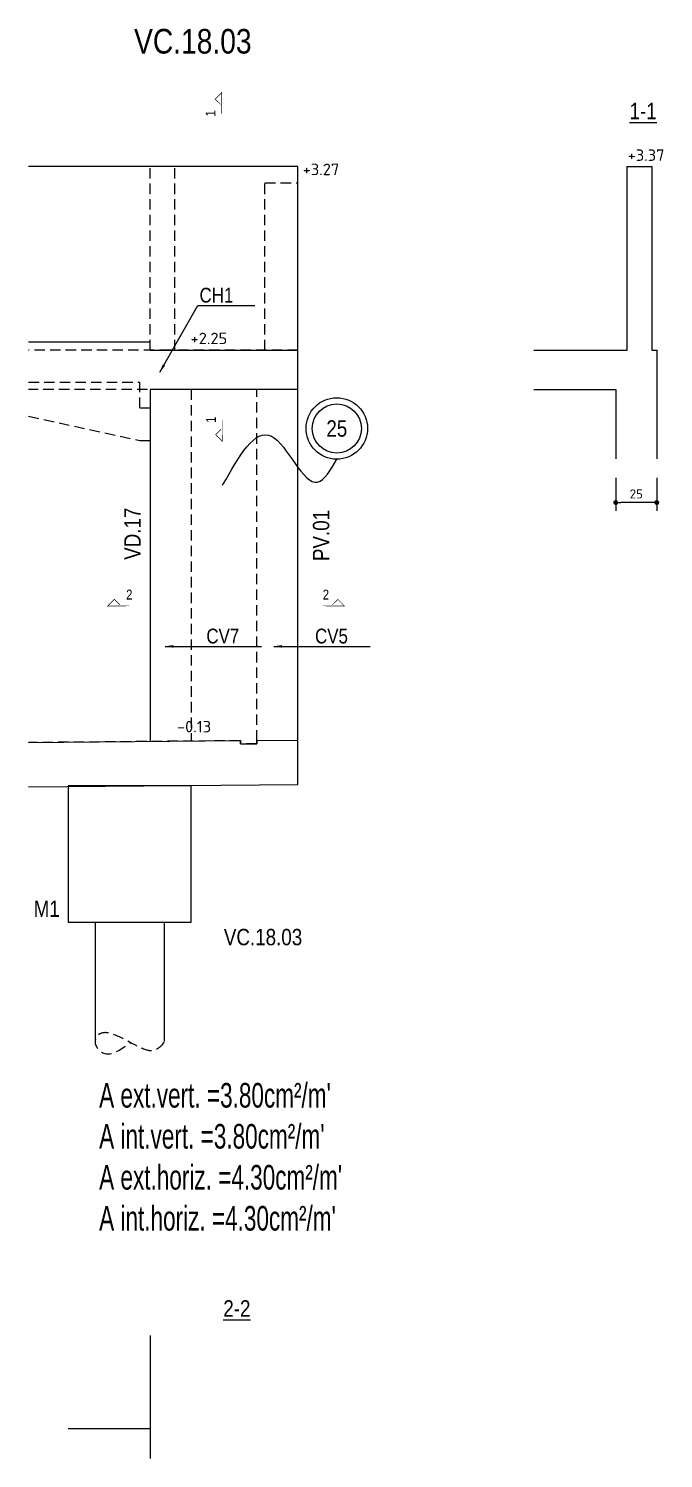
# Model space of a CAD drawing. Extents: x -10329 to 23244, y -15032 to -6928.
# Drawn here: x 22857 to 23244, y -9338 to -8466 of the extents above; entities that cross this region are included whole.
import ezdxf
from ezdxf.enums import TextEntityAlignment as Align

# ---------------------------------------------------------------- set-up
doc = ezdxf.new("R2010")
doc.units = 0
doc.linetypes.add('CACHEX2', pattern=[19.05, 12.7, -6.35])
doc.layers.get('Defpoints').update_dxf_attribs({"color": 53})
for name, color, linetype in [('ARMATURES_REPERAGE_ACIERS', 7, 'Continuous'), ('PYC_Cotation', 11, 'Continuous'), ('PYC_HOZ_BET_VU', 252, 'Continuous'), ('PYC_Niveau - Texte', 20, 'Continuous'), ('PYC_Texte général', 102, 'Continuous')]:
    doc.layers.add(name, color=color, linetype=linetype)
doc.layers.add('PYC_Têtes de pieux_TXT', color=5, linetype='Continuous', lineweight=25)
doc.styles.add('Cotations', font='simplex.shx')
doc.styles.add('PYC_Texte_cotations', font='romans.shx')
doc.styles.add('PYC_Texte_Normal', font='ARIALN.TTF')
doc.styles.add('PYC_Texte_Reperage', font='ARIALN.TTF')
doc.styles.add('PYC_Texte_Titre1', font='ARIALN.TTF', dxfattribs={"height": 30})
doc.styles.add('SGI_Tex_Cotes', font='ARIALN.TTF')
doc.styles.get("Standard").update_dxf_attribs({"font": 'ARIAL.TTF'})
doc.linetypes.add('RBx0.50', pattern='A,0.25,-0.025,["V",Standard,S=0.05,R=0,X=-0.025,Y=-0.05],-0.05,["V",Standard,S=0.05,R=180,X=0.025,Y=0.05],-0.025', length=0.35)
doc.dimstyles.new('PYC-COUPES-25', dxfattribs={"dimscale": 50, "dimtxt": 0.11, "dimasz": 0.06, "dimexe": 0.1, "dimexo": 0.1, "dimgap": 0.05, "dimtad": 3, "dimdec": 1, "dimrnd": 0.5, "dimzin": 9, "dimdsep": 46, "dimtxsty": 'PYC_Texte_cotations', "dimblk1": 'DOT', "dimblk2": 'DOT', "dimsah": 1, "dimcen": 0.09, "dimclrd": 256, "dimclrt": 7, "dimaunit": 2, "dimadec": 1, "dimazin": 0, "dimtfac": 1, "dimtdec": 1, "dimtix": 1, "dimtmove": 2, "dimatfit": 3, "dimldrblk": 'DOT', "dimfxl": 0.3, "dimfxlon": 1, "dimtolj": 1, "dimtzin": 0, "dimlwd": 20, "dimarcsym": 0})
doc.dimstyles.new('SGI_Cot_Secondaire_25', dxfattribs={"dimscale": 0.5, "dimtxt": 15, "dimasz": 10, "dimexe": 5, "dimexo": 0, "dimgap": 3, "dimtad": 1, "dimdsep": 46, "dimtxsty": 'SGI_Tex_Cotes', "dimcen": 0, "dimclrd": 7, "dimclre": 7, "dimclrt": 7, "dimaunit": 2, "dimazin": 0, "dimtfac": 1, "dimtmove": 0, "dimatfit": 3, "dimfxl": 18, "dimfxlon": 1, "dimtolj": 1, "dimtzin": 0, "dimlwd": 25, "dimlwe": 25, "dimarcsym": 0})

# ---------------------------------------------------------------- blocks, each defined once
blk = doc.blocks.new('*U3')
at = {"linetype": 'Continuous', "lineweight": 25}
for radius in [25, 20]:
    blk.add_circle((0, 0), radius, dxfattribs=at)
at = {"linetype": 'Continuous', "lineweight": 25, "style": 'PYC_Texte_Normal'}
blk.add_attdef('EP2', text='', height=15, dxfattribs=at).set_placement((0, 0), align=Align.MIDDLE_CENTER)
blk = doc.blocks.new('_Dot')
at = {"color": 0, "lineweight": -2}
blk.add_line((-0.5, 0), (-1, 0), dxfattribs=at)
at = {"color": 0, "const_width": 0.5}
blk.add_lwpolyline([(-0.25, 0, 1), (0.25, 0, 1)], format="xyb", close=True, dxfattribs=at)
blk = doc.blocks.new('*D84')
at = {"layer": 'Defpoints', "color": 0, "transparency": 16777216}
for p in [(23215.09, -8728.4), (23240.09, -8728.4), (23215.09, -8755.13)]:
    blk.add_point(p, dxfattribs=at)
at = {"layer": 'PYC_Cotation', "color": 0, "lineweight": -2, "transparency": 16777216}
for p, q in [((23215.09, -8740.13), (23215.09, -8760.13)), ((23240.09, -8740.13), (23240.09, -8760.13))]:
    blk.add_line(p, q, dxfattribs=at)
at = {"layer": 'PYC_Cotation', "linetype": 'Continuous', "lineweight": 20, "transparency": 16777216}
blk.add_line((23237.09, -8755.13), (23218.09, -8755.13), dxfattribs=at)
at = {"layer": 'PYC_Cotation', "lineweight": 20, "transparency": 16777216, "xscale": 3, "yscale": 3, "zscale": 3, "rotation": 180}
blk.add_blockref('_Dot', (23215.09, -8755.13), dxfattribs=at)
at = {"layer": 'PYC_Cotation', "lineweight": 20, "transparency": 16777216, "xscale": 3, "yscale": 3, "zscale": 3}
blk.add_blockref('_Dot', (23240.09, -8755.13), dxfattribs=at)
at = {"layer": 'PYC_Cotation', "color": 7, "transparency": 16777216, "insert": (23227.59, -8749.88), "char_height": 5.5, "attachment_point": 5, "style": 'PYC_Texte_cotations'}
blk.add_mtext('\\A1;25', dxfattribs=at)

msp = doc.modelspace()

# ---------------------------------------------------------------- linework, layer by layer
at = {"layer": 'PYC_Cotation', "const_width": 0.375}
for points in [[(22974.828, -8518.247), (22974.791, -8505.123), (22970.825, -8509.111), (22974.149, -8512.416)], [(22975.035, -8704.563), (22975.072, -8717.688), (22971.083, -8713.722), (22974.388, -8710.398)], [(22918.41, -8818.125), (22905.285, -8818.162), (22909.251, -8814.173), (22912.575, -8817.479)], [(23036.453, -8818.125), (23049.577, -8818.162), (23045.611, -8814.173), (23042.287, -8817.479)]]:
    msp.add_lwpolyline(points, dxfattribs=at)
at = {"layer": 'PYC_HOZ_BET_VU'}
for p, q in [((23021.15, -8550.221), (22856.997, -8550.221)), ((23021.15, -8926.988), (23021.15, -8550.221)), ((22856.997, -8928.523), (23021.15, -8926.988)), ((22897.597, -9010.951), (22897.597, -9084.364)), ((22939.604, -9010.951), (22939.604, -9083.823))]:
    msp.add_line(p, q, dxfattribs=at)
at = {"layer": 'PYC_HOZ_BET_VU', "linetype": 'CACHEX2', "ltscale": 0.5}
for p, q in [((22931.1, -8662.221), (22931.1, -8550.221)), ((22946.1, -8662.221), (22946.1, -8550.221)), ((23001.15, -8662.221), (23001.15, -8560.221)), ((23001.15, -8560.221), (23021.15, -8560.221)), ((22943.1, -8662.221), (22856.997, -8662.221)), ((23021.15, -8662.221), (22943.1, -8662.221)), ((22924.869, -8697.364), (22924.869, -8681.792)), ((22996.15, -8686.221), (22856.997, -8686.221)), ((22931.1, -8686.221), (22931.1, -8901.063)), ((22956.1, -8686.221), (22956.1, -8900.829)), ((22996.15, -8900.221), (22996.15, -8686.221)), ((22924.869, -8717.364), (22931.1, -8717.364)), ((22986.15, -8900.314), (22856.997, -8901.522)), ((22986.15, -8902.221), (22986.15, -8900.314)), ((22996.15, -8902.221), (22986.15, -8902.221)), ((22996.15, -8900.221), (22996.15, -8902.221))]:
    msp.add_line(p, q, dxfattribs=at)
at = {"layer": 'PYC_HOZ_BET_VU'}
for points in [[(23165.094, -8662.221), (23222.094, -8662.221), (23222.094, -8550.221), (23237.094, -8550.221), (23237.094, -8662.221), (23240.094, -8662.221), (23240.094, -8728.396), (23240.094, -8728.396)], [(23165.094, -8686.221), (23215.094, -8686.221), (23215.094, -8728.396)], [(22931.1, -9263.071), (22931.1, -9320.071), (22881.1, -9320.071)]]:
    msp.add_lwpolyline(points, dxfattribs=at)
at = {"layer": 'PYC_HOZ_BET_VU', "linetype": 'RBx0.50', "ltscale": 50}
for points in [[(22931.1, -8662.221), (22931.1, -8657.221), (22856.997, -8657.221)], [(22931.1, -8662.221), (23021.15, -8662.221)], [(23021.15, -8686.221), (22931.1, -8686.221)], [(22931.1, -8686.221), (22931.1, -8901.063)], [(22856.997, -8901.522), (22986.15, -8900.314), (22986.15, -8902.221), (22996.15, -8902.221), (22996.15, -8900.221), (23021.15, -8899.987)], [(22931.1, -9320.071), (22931.1, -9338.071)]]:
    msp.add_lwpolyline(points, dxfattribs=at)
at = {"layer": 'PYC_HOZ_BET_VU', "linetype": 'CACHEX2', "ltscale": 0.5}
for points in [[(22856.997, -8681.792), (22924.869, -8681.792)], [(22856.997, -8702.456), (22924.869, -8717.364)], [(22924.869, -8697.364), (22931.1, -8697.364)]]:
    msp.add_lwpolyline(points, dxfattribs=at)
at = {"layer": 'PYC_HOZ_BET_VU'}
msp.add_lwpolyline([(22956.1, -8927.951), (22881.1, -8927.951), (22881.1, -9010.951), (22956.1, -9010.951)], close=True, dxfattribs=at)
at = {"layer": 'PYC_HOZ_BET_VU', "linetype": 'CACHEX2', "ltscale": 0.5}
msp.add_open_spline([(22939.598, -9084.33), (22937.192, -9087.33), (22931.592, -9094.313), (22904.449, -9073.501), (22894.571, -9083.718), (22904.265, -9095.017), (22914.396, -9087.903), (22919.564, -9084.274)], degree=3, knots=[0, 0, 0, 0, 20.4231032, 47.5332594, 65.8053055, 82.9441343, 100.7880713, 100.7880713, 100.7880713, 100.7880713], dxfattribs=at)
at = {"layer": 'PYC_Niveau - Texte'}
msp.add_spline([(22975.335, -8744.529), (23005.194, -8714.67), (23033.258, -8742.734), (23044.952, -8728.7)], degree=3, dxfattribs=at)

# ---------------------------------------------------------------- block references
ref = msp.add_blockref('*U3', (23044.952, -8709.95), dxfattribs=dict(at, xscale=0.75, yscale=0.75, zscale=0.75))
ref.add_attrib('EP2', '25', dxfattribs={"layer": '0', "linetype": 'Continuous', "lineweight": 25, "height": 10, "style": 'PYC_Texte_Normal'}).set_placement((23044.952, -8709.95), align=Align.MIDDLE_CENTER)

# ---------------------------------------------------------------- texts
at = {"layer": 'ARMATURES_REPERAGE_ACIERS', "style": 'PYC_Texte_Normal'}
for s, p in [('CH1', (22971.542, -8628.652)), ('CV7', (22975.429, -8836.543)), ('CV5', (23041.713, -8836.543))]:
    msp.add_text(s, height=9, dxfattribs=at).set_placement(p, align=Align.MIDDLE_CENTER)
at = {"layer": 'PYC_Cotation', "style": 'SGI_Tex_Cotes'}
for s, rotation, p in [('1', 90.160124, (22972.783, -8519.692)), ('1', 90.160124, (22972.991, -8706.461)), ('2', 0.160124, (22916.513, -8816.082)), ('2', 0.160124, (23036.419, -8816.082))]:
    msp.add_text(s, height=6, rotation=rotation, dxfattribs=at).set_placement(p, align=Align.BOTTOM_LEFT)
at = {"layer": 'PYC_Texte général', "linetype": 'Continuous', "style": 'PYC_Texte_Titre1'}
msp.add_text('VC.18.03', height=15, rotation=360, dxfattribs=at).set_placement((22957.161, -8473.799), align=Align.MIDDLE_CENTER)
for s, p in [('%%U1-1', (23231.792, -8516.35)), ('%%U2-2', (22984.013, -9246.6))]:
    msp.add_text(s, height=10, dxfattribs=at).set_placement(p, align=Align.MIDDLE_CENTER)
at = {"layer": 'PYC_Texte général', "style": 'Cotations'}
for s, rotation, p in [('+3.37', 0.00032, (23222.329, -8546.768)), ('+3.27', 359.99968, (23024.133, -8555.471)), ('+2.25', 359.99968, (22955.752, -8658.53)), ('-0.13', 359.99968, (22947.452, -8895.273))]:
    msp.add_text(s, height=7, rotation=rotation, dxfattribs=at).set_placement(p)
at = {"layer": 'PYC_Texte général', "style": 'PYC_Texte_Reperage'}
for s, rotation, p in [('VD.17', 90.000436, (22920.321, -8774.142)), ('PV.01', 90.000436, (23035.371, -8775.219)), ('M1', 0.000436, (22868.068, -9002.846)), ('VC.18.03', 0.000436, (22999.971, -9020.126))]:
    msp.add_text(s, height=10, rotation=rotation, dxfattribs=at).set_placement(p, align=Align.MIDDLE_CENTER)
at = {"layer": 'PYC_Têtes de pieux_TXT', "insert": (22900.026, -9109.116), "char_height": 15, "attachment_point": 1, "style": 'PYC_Texte_Normal'}
msp.add_mtext_dynamic_manual_height_columns("{\\W0.8;A ext.vert. =3.80cm²/m'\\PA int.vert. =3.80cm²/m'\\PA ext.horiz. =4.30cm²/m'\\PA int.horiz. =4.30cm²/m'}", width=156.23764, gutter_width=1, heights=[123.953], dxfattribs=at)

# ---------------------------------------------------------------- dimensions: what is measured, and where the dimension line sits
at = {"layer": 'PYC_Cotation'}
dim = msp.add_linear_dim(base=(23215.094, -8755.125), p1=(23240.094, -8728.396), p2=(23215.094, -8728.396), angle=180, dimstyle='PYC-COUPES-25', dxfattribs=at)
dim.commit()
dim.dimension.update_dxf_attribs({"geometry": '*D84', "text_midpoint": (23227.594, -8749.875)})

# ---------------------------------------------------------------- leaders
for points in [[(22937.034, -8675.649), (22960.243, -8634.948), (22995.067, -8634.948)], [(22940.287, -8842.839), (22964.131, -8842.839), (22998.954, -8842.839)], [(23006.57, -8842.839), (23030.414, -8842.839), (23065.238, -8842.839)]]:
    msp.add_leader(points, dimstyle='SGI_Cot_Secondaire_25', override={"dimtmove": 1}, dxfattribs=at)

doc.saveas('drawing.dxf')
